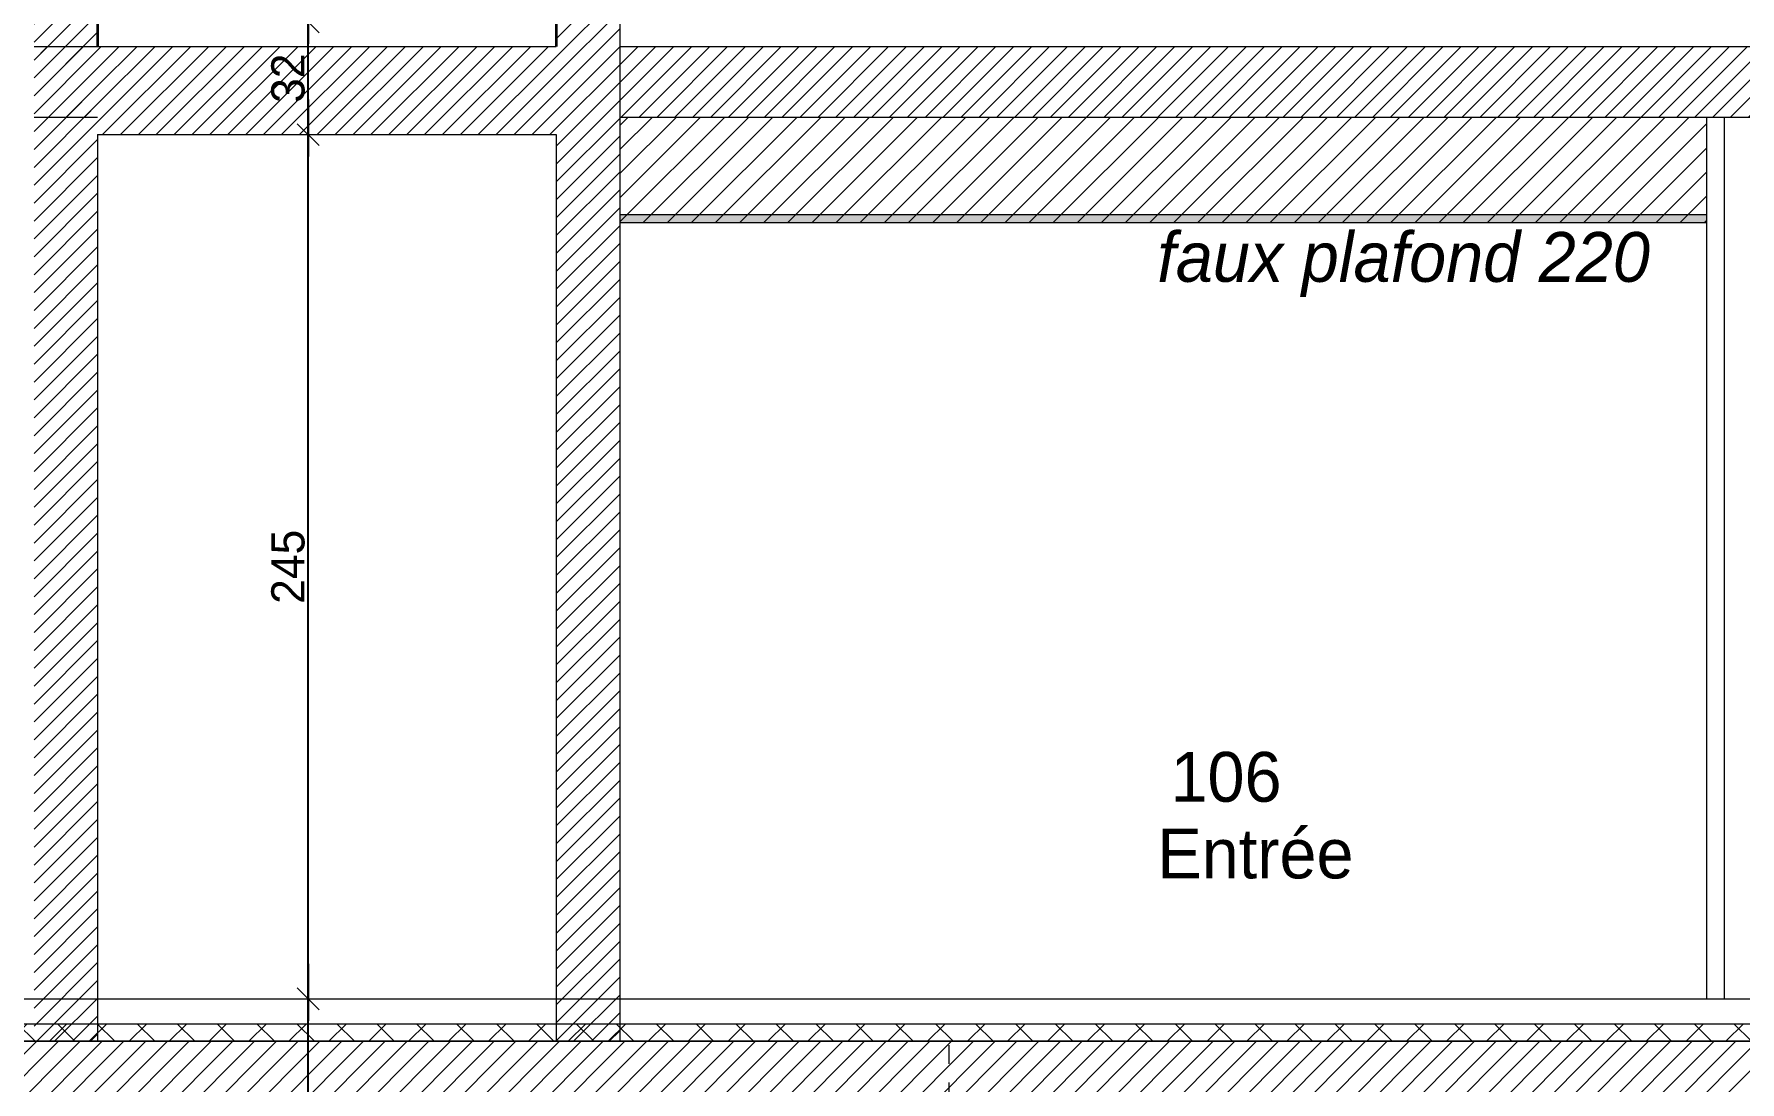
# Model space of a CAD drawing. Header units: centimetres. Extents: x -6341 to 23117, y -10090 to 8065.
# Drawn here: x 4189.4 to 4672.9, y -4766.9 to -4469.9 of the extents above; entities that cross this region are included whole.
import ezdxf

# ---------------------------------------------------------------- set-up
doc = ezdxf.new("R2010")
doc.units = ezdxf.units.CM
doc.header["$LTSCALE"] = 12.7
doc.header["$PDMODE"] = 1
doc.header["$PDSIZE"] = -2
doc.linetypes.add('VW-01', pattern=[0.83312, 0.41656, -0.41656])
doc.layers.get('0').update_dxf_attribs({"lineweight": 5})
for name, color, linetype, lineweight in [('B Général', 7, 'Continuous', 5), ('C ANNOTATIONS-cotation', 7, 'Continuous', 5), ('C ANNOTATIONS-prestations', 7, 'Continuous', 5), ('C ANNOTATIONS-texte', 7, 'Continuous', 5)]:
    doc.layers.add(name, color=color, linetype=linetype, lineweight=lineweight)
doc.styles.add('Arial', font='arial.ttf')
doc.styles.add('Eurostile', font='')
doc.styles.add('Eurostile (italic)', font='')
doc.styles.get('Eurostile').set_extended_font_data('Eurostile')
doc.styles.get('Eurostile (italic)').set_extended_font_data('Eurostile', italic=True)
doc.dimstyles.new('100é', dxfattribs={"dimtxt": 30.30306, "dimasz": 6.232178, "dimexe": 0, "dimexo": 25, "dimgap": 1, "dimtad": 1, "dimdec": 1, "dimtxsty": 'Arial', "dimblk": 'VW_SLASH', "dimblk1": 'VW_SLASH', "dimblk2": 'VW_SLASH', "dimcen": 0, "dimdle": 10, "dimse1": 1, "dimse2": 1, "dimazin": 0, "dimtfac": 1, "dimtdec": 1, "dimtix": 1, "dimtmove": 0, "dimatfit": 0, "dimldrblk": 'VW_FILLEDARROW', "dimfxl": 1, "dimfrac": 2, "dimtolj": 1, "dimarcsym": 0})
pattern_1 = [(45, (0, 0), (2.4253472, -2.6458333), [])]

# ---------------------------------------------------------------- blocks, each defined once
blk = doc.blocks.new('Groupe-136-1')
at = {"layer": 'B Général', "linetype": 'Continuous', "lineweight": 5}
h = blk.add_hatch(dxfattribs=at)
h.set_pattern_fill('45_0_15_52', style=0, pattern_type=2)
h.set_pattern_definition([(45, (0, 0), (3.5277778, -2.6458333), [])])
h.paths.add_polyline_path([(5185.04, -4755.37), (5185.04, -4778.37), (5000.96, -4778.37), (5000.96, -4795.37), (4379.28, -4795.37), (4379.28, -4815.37), (4309.29, -4815.37), (4309.29, -4778.37), (4236.17, -4778.37), (4236.17, -4815.37), (4166.17, -4815.37), (4166.17, -4778.37), (3890.95, -4778.37), (3890.95, -4805.37), (3830.95, -4805.37), (3830.95, -4778.37), (3552.76, -4778.37), (3552.76, -4805.37), (3502.76, -4805.37), (3502.76, -4778.37), (3243.37, -4778.37), (3243.37, -4755.37), (3502.76, -4755.37)])
at = {"layer": 'B Général', "color": 7, "linetype": 'Continuous', "lineweight": 5, "flags": 128}
blk.add_lwpolyline([(5185.04, -4755.37), (5185.04, -4778.37), (5000.96, -4778.37), (5000.96, -4795.37), (4379.28, -4795.37), (4379.28, -4815.37), (4309.29, -4815.37), (4309.29, -4778.37), (4236.17, -4778.37), (4236.17, -4815.37), (4166.17, -4815.37), (4166.17, -4778.37), (3890.95, -4778.37), (3890.95, -4805.37), (3830.95, -4805.37), (3830.95, -4778.37), (3552.76, -4778.37), (3552.76, -4805.37), (3502.76, -4805.37), (3502.76, -4778.37), (3243.37, -4778.37), (3243.37, -4755.37), (3502.76, -4755.37)], close=True, dxfattribs=at)
at = {"layer": 'B Général', "color": 7, "linetype": 'VW-01', "lineweight": 5, "flags": 128}
blk.add_lwpolyline([(4448.81, -4755.37), (5000.96, -4755.37), (5000.96, -4825.37), (4448.81, -4825.37)], close=True, dxfattribs=at)
blk = doc.blocks.new('VW_SLASH')
at = {"color": 0, "linetype": 'ByBlock', "lineweight": -2}
blk.add_line((1.605, 0), (-1, 0), dxfattribs=at)
at = {"color": 0, "linetype": 'VW-01', "lineweight": 20, "flags": 128}
blk.add_lwpolyline([(0.5, 0.5), (-0.5, -0.5)], dxfattribs=at)
blk = doc.blocks.new('*D1342')
at = {"layer": 'C ANNOTATIONS-cotation', "color": 0, "linetype": 'Continuous', "lineweight": -2, "transparency": 16777216}
blk.add_line((4267.14, -4460.14), (4267.14, -4222.6), dxfattribs=at)
at = {"layer": 'Defpoints', "color": 0, "transparency": 16777216}
for p in [(4239.94, -4216.37), (4267.14, -4216.37), (4239.94, -4466.37)]:
    blk.add_point(p, dxfattribs=at)
at = {"layer": 'C ANNOTATIONS-cotation', "color": 0, "lineweight": -2, "transparency": 16777216, "xscale": 6.232177734375, "yscale": 6.232177734375, "zscale": 6.232177734375}
for p, rotation in [((4267.14, -4216.37), 90), ((4267.14, -4466.37), 270)]:
    blk.add_blockref('VW_SLASH', p, dxfattribs=dict(at, rotation=rotation))
at = {"layer": 'C ANNOTATIONS-cotation', "color": 0, "lineweight": 5, "transparency": 16777216, "insert": (4261.43, -4341.37), "char_height": 9.412, "attachment_point": 5, "rotation": 90, "style": 'Eurostile'}
blk.add_mtext('\\A1;250', dxfattribs=at)
blk = doc.blocks.new('VW_FILLEDARROW')
at = {"linetype": 'Continuous', "lineweight": 0}
blk.add_hatch(color=0, dxfattribs=at).paths.add_polyline_path([(-1.604, 0.43), (0, 0), (-1.604, -0.43)])
at = {"color": 0, "linetype": 'VW-01', "lineweight": 5, "flags": 128}
blk.add_lwpolyline([(-1.604, 0.43), (0, 0), (-1.604, -0.43)], close=True, dxfattribs=at)
blk = doc.blocks.new('*D1343')
at = {"layer": 'C ANNOTATIONS-cotation', "color": 0, "linetype": 'Continuous', "lineweight": -2, "transparency": 16777216}
blk.add_line((4267.14, -4492.14), (4267.14, -4472.6), dxfattribs=at)
at = {"layer": 'Defpoints', "color": 0, "transparency": 16777216}
for p in [(4239.94, -4466.37), (4267.14, -4466.37), (4239.94, -4498.37)]:
    blk.add_point(p, dxfattribs=at)
at = {"layer": 'C ANNOTATIONS-cotation', "color": 0, "lineweight": -2, "transparency": 16777216, "xscale": 6.232177734375, "yscale": 6.232177734375, "zscale": 6.232177734375}
for p, rotation in [((4267.14, -4466.37), 90), ((4267.14, -4498.37), 270)]:
    blk.add_blockref('VW_SLASH', p, dxfattribs=dict(at, rotation=rotation))
at = {"layer": 'C ANNOTATIONS-cotation', "color": 0, "lineweight": 5, "transparency": 16777216, "insert": (4261.43, -4482.37), "char_height": 9.412, "attachment_point": 5, "rotation": 90, "style": 'Eurostile'}
blk.add_mtext('\\A1;32', dxfattribs=at)
blk = doc.blocks.new('*D1344')
at = {"layer": 'C ANNOTATIONS-cotation', "color": 0, "linetype": 'Continuous', "lineweight": -2, "transparency": 16777216}
blk.add_line((4267.14, -4737.14), (4267.14, -4504.6), dxfattribs=at)
at = {"layer": 'Defpoints', "color": 0, "transparency": 16777216}
for p in [(4239.94, -4498.37), (4267.14, -4498.37), (4248.17, -4743.37)]:
    blk.add_point(p, dxfattribs=at)
at = {"layer": 'C ANNOTATIONS-cotation', "color": 0, "lineweight": -2, "transparency": 16777216, "xscale": 6.232177734375, "yscale": 6.232177734375, "zscale": 6.232177734375}
for p, rotation in [((4267.14, -4498.37), 90), ((4267.14, -4743.37), 270)]:
    blk.add_blockref('VW_SLASH', p, dxfattribs=dict(at, rotation=rotation))
at = {"layer": 'C ANNOTATIONS-cotation', "color": 0, "lineweight": 5, "transparency": 16777216, "insert": (4261.43, -4620.87), "char_height": 9.412, "attachment_point": 5, "rotation": 90, "style": 'Eurostile'}
blk.add_mtext('\\A1;245', dxfattribs=at)
blk = doc.blocks.new('*D1345')
at = {"layer": 'C ANNOTATIONS-cotation', "color": 0, "linetype": 'Continuous', "lineweight": -2, "transparency": 16777216}
blk.add_line((4267.14, -4821.14), (4267.14, -4749.6), dxfattribs=at)
at = {"layer": 'Defpoints', "color": 0, "transparency": 16777216}
for p in [(4248.17, -4743.37), (4267.14, -4743.37), (4248.17, -4827.37)]:
    blk.add_point(p, dxfattribs=at)
at = {"layer": 'C ANNOTATIONS-cotation', "color": 0, "lineweight": -2, "transparency": 16777216, "xscale": 6.232177734375, "yscale": 6.232177734375, "zscale": 6.232177734375}
for p, rotation in [((4267.14, -4743.37), 90), ((4267.14, -4827.37), 270)]:
    blk.add_blockref('VW_SLASH', p, dxfattribs=dict(at, rotation=rotation))
at = {"layer": 'C ANNOTATIONS-cotation', "color": 0, "lineweight": 5, "transparency": 16777216, "insert": (4261.43, -4785.37), "char_height": 9.412, "attachment_point": 5, "rotation": 90, "style": 'Eurostile'}
blk.add_mtext('\\A1;84', dxfattribs=at)

msp = doc.modelspace()

# ---------------------------------------------------------------- hatches: boundary and pattern name
at = {"layer": 'B Général', "linetype": 'Continuous', "lineweight": 5}
h = msp.add_hatch(dxfattribs=at)
h.set_pattern_fill('50_BETON', style=0, pattern_type=2)
h.set_pattern_definition(pattern_1)
h.paths.add_polyline_path([(4207.44, -4216.37), (4189.44, -4216.37), (4189.44, -4755.37), (4207.44, -4755.37)])
h = msp.add_hatch(dxfattribs=at)
h.set_pattern_fill('50_BETON', style=0, pattern_type=2)
h.set_pattern_definition(pattern_1)
h.paths.add_polyline_path([(4355.44, -4216.37), (4337.44, -4216.37), (4337.44, -4755.37), (4355.44, -4755.37)])
h = msp.add_hatch(dxfattribs=at)
h.set_pattern_fill('50_BETON', style=0, pattern_type=2)
h.set_pattern_definition(pattern_1)
h.paths.add_polyline_path([(4189.44, -4473.37), (4189.44, -4493.37), (4207.44, -4493.37), (4207.44, -4473.37)])
h = msp.add_hatch(dxfattribs=at)
h.set_pattern_fill('50_BETON', style=0, pattern_type=2)
h.set_pattern_definition(pattern_1)
h.paths.add_polyline_path([(4337.44, -4498.37), (4337.44, -4473.37), (4207.44, -4473.37), (4207.44, -4498.37)])
h = msp.add_hatch(dxfattribs=at)
h.set_pattern_fill('50_BETON', style=0, pattern_type=2)
h.set_pattern_definition(pattern_1)
h.paths.add_polyline_path([(6207.89, -4493.37), (6191.89, -4473.37), (4355.44, -4473.37), (4355.44, -4493.37)])
at = {"layer": 'B Général', "linetype": 'Continuous', "lineweight": 5, "true_color": 0xaaaaaa}
h = msp.add_hatch(dxfattribs=at)
h.set_pattern_fill('F_P__SOFFITE', color=253, style=0, pattern_type=2)
h.set_pattern_definition([(45, (0, 0.2205), (-3.5277778, 3.3072917), [])])
h.paths.add_polyline_path([(4355.44, -4493.37), (4663.44, -4493.37), (4663.44, -4523.37), (4355.44, -4523.37)])
at = {"layer": 'B Général', "linetype": 'Continuous', "lineweight": 0, "true_color": 0x848484}
msp.add_hatch(color=252, dxfattribs=at).paths.add_polyline_path([(4355.44, -4520.96), (4663.44, -4520.96), (4663.44, -4523.37), (4355.44, -4523.37)])
at = {"layer": 'B Général', "linetype": 'Continuous', "lineweight": 5, "true_color": 0x808080}
h = msp.add_hatch(dxfattribs=at)
h.set_pattern_fill('02_ISOLANT', color=8, style=0, pattern_type=2)
h.set_pattern_definition([(45, (0, 0), (-5.656854, 5.656854), []), (135, (0, 0), (5.656854, 5.656854), [])])
h.paths.add_polyline_path([(3546.92, -4750.39), (5185.04, -4750.39), (5185.04, -4755.37), (3546.92, -4755.37)])

# ---------------------------------------------------------------- linework, layer by layer
at = {"layer": 'B Général', "color": 7, "linetype": 'Continuous', "lineweight": 18}
for p, q in [((4355.44, -4216.37), (4355.44, -4755.37)), ((4207.44, -4498.37), (4207.44, -4755.37)), ((4337.44, -4498.37), (4337.44, -4755.37))]:
    msp.add_line(p, q, dxfattribs=at)
at = {"layer": 'B Général', "color": 7, "linetype": 'Continuous', "lineweight": 35}
for p, q in [((4207.44, -4466.37), (4207.44, -4473.37)), ((4337.44, -4466.37), (4337.44, -4473.37))]:
    msp.add_line(p, q, dxfattribs=at)
at = {"layer": 'B Général', "color": 7, "linetype": 'Continuous', "lineweight": 5}
for p, q in [((4189.44, -4473.37), (4207.44, -4473.37)), ((4355.44, -4473.37), (6181.89, -4473.37)), ((4189.44, -4493.37), (4207.44, -4493.37)), ((4189.44, -4493.37), (4207.44, -4493.37)), ((4355.44, -4493.37), (6207.89, -4493.37)), ((4355.44, -4493.37), (6207.89, -4493.37)), ((4355.44, -4493.37), (4355.44, -4755.37)), ((4663.44, -4493.37), (4663.44, -4743.37)), ((4663.44, -4493.37), (4668.44, -4493.37)), ((4668.44, -4493.37), (4668.44, -4743.37)), ((4207.44, -4498.37), (4337.44, -4498.37)), ((4207.44, -4498.37), (4207.44, -4755.37)), ((4337.44, -4498.37), (4337.44, -4755.37)), ((3546.92, -4743.37), (5185.04, -4743.37)), ((3546.92, -4743.37), (5185.04, -4743.37)), ((4663.44, -4743.37), (4668.44, -4743.37)), ((3546.92, -4750.37), (5185.04, -4750.37)), ((3546.92, -4750.37), (5185.04, -4750.37))]:
    msp.add_line(p, q, dxfattribs=at)
at = {"layer": 'B Général', "color": 7, "linetype": 'Continuous', "lineweight": 13}
for p, q in [((4207.44, -4473.37), (4337.44, -4473.37)), ((4663.44, -4493.37), (4663.44, -4743.37)), ((4668.44, -4493.37), (4668.44, -4743.37)), ((4207.44, -4498.37), (4337.44, -4498.37))]:
    msp.add_line(p, q, dxfattribs=at)
at = {"layer": 'B Général', "color": 7, "linetype": 'Continuous', "lineweight": 5, "flags": 128}
for points in [[(4355.44, -4493.37), (4663.44, -4493.37), (4663.44, -4523.37), (4355.44, -4523.37)], [(4355.44, -4520.96), (4663.44, -4520.96), (4663.44, -4523.37), (4355.44, -4523.37)]]:
    msp.add_lwpolyline(points, dxfattribs=at)
msp.add_lwpolyline([(3546.92, -4750.39), (5185.04, -4750.39), (5185.04, -4755.37), (3546.92, -4755.37)], close=True, dxfattribs=at)

# ---------------------------------------------------------------- block references
at = {"layer": 'B Général', "color": 1, "true_color": 0xff1711}
msp.add_blockref('Groupe-136-1', (0, 0), dxfattribs=at)

# ---------------------------------------------------------------- texts
at = {"layer": 'B Général', "color": 7, "insert": (4527.25, -4673.34), "char_height": 14.118, "attachment_point": 2, "line_spacing_factor": 0.894142, "style": 'Eurostile'}
msp.add_mtext('106', dxfattribs=at)
at = {"layer": 'C ANNOTATIONS-prestations', "insert": (4507.78, -4525.97), "char_height": 14.118, "attachment_point": 1, "line_spacing_factor": 0.894142, "style": 'Eurostile (italic)'}
msp.add_mtext('faux plafond 220', dxfattribs=at)
at = {"layer": 'C ANNOTATIONS-texte', "color": 7, "insert": (4507.78, -4695.07), "char_height": 14.118, "attachment_point": 1, "rotation": 0, "line_spacing_factor": 0.894142, "style": 'Eurostile'}
msp.add_mtext('Entrée', dxfattribs=at)

# ---------------------------------------------------------------- dimensions: what is measured, and where the dimension line sits
at = {"layer": 'C ANNOTATIONS-cotation', "color": 7, "linetype": 'Continuous', "lineweight": 5}
for base, p1, p2, picture, middle in [((4267.14, -4216.37), (4239.94, -4466.37), (4239.94, -4216.37), '*D1342', (4261.43, -4341.37)), ((4267.14, -4466.37), (4239.94, -4498.37), (4239.94, -4466.37), '*D1343', (4261.43, -4482.37)), ((4267.14, -4498.37), (4248.17, -4743.37), (4239.94, -4498.37), '*D1344', (4261.43, -4620.87)), ((4267.14, -4743.37), (4248.17, -4827.37), (4248.17, -4743.37), '*D1345', (4261.43, -4785.37))]:
    dim = msp.add_linear_dim(base=base, p1=p1, p2=p2, angle=270, dimstyle='100é', override={"dimtxt": 9.412001, "dimdec": 0, "dimpost": '<>', "dimtxsty": 'Eurostile', "dimtmove": 2}, dxfattribs=at)
    dim.commit()
    dim.dimension.update_dxf_attribs({"geometry": picture, "text_midpoint": middle})

doc.saveas('drawing.dxf')
